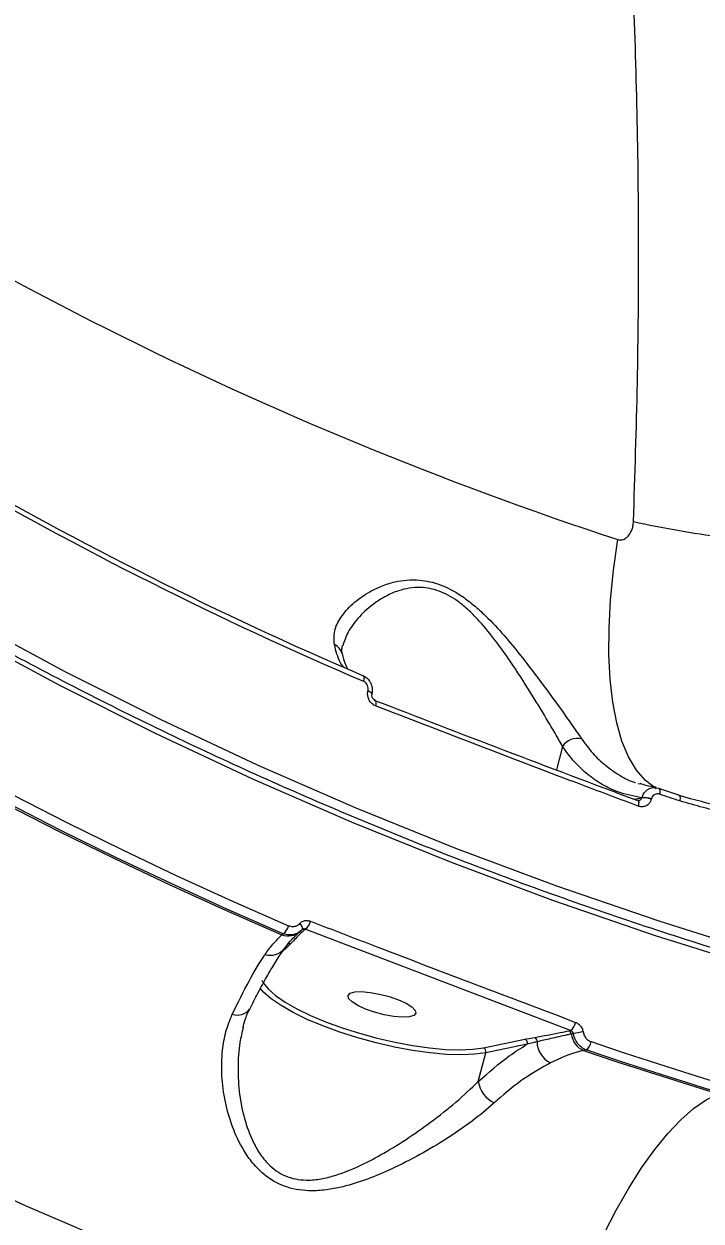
# Model space of a CAD drawing. Header units: millimetres. Extents: x -7151 to 6134, y -5040 to 5562.
# Drawn here: x -2254 to -2167.2, y -1043.1 to -889.5 of the extents above; entities that cross this region are included whole.
import ezdxf

# ---------------------------------------------------------------- set-up
doc = ezdxf.new("R2010")
doc.units = ezdxf.units.MM
for name, color, linetype in [('DIKOM_ОБЪЕКТ', 7, 'Continuous'), ('DIKOM_РАЗМЕР_ЗОНА', 7, 'Continuous'), ('DIKOM_РАЗМЕР_ОБЪЕКТА', 7, 'Continuous')]:
    doc.layers.add(name, color=color, linetype=linetype)
doc.styles.add('style1', font='arial.ttf', dxfattribs={"width": 0.8})
doc.dimstyles.new('1-50', dxfattribs={"dimtxt": 300, "dimasz": 200, "dimexe": 100, "dimexo": 0, "dimgap": 100, "dimtad": 1, "dimtxsty": 'style1', "dimcen": 200, "dimclrd": 7, "dimclre": 7, "dimclrt": 7, "dimadec": 1, "dimazin": 2, "dimtfac": 1, "dimtmove": 0, "dimatfit": 2, "dimfxl": 0, "dimlwd": 25, "dimlwe": 18, "dimarcsym": 0})

# ---------------------------------------------------------------- blocks, each defined once
blk = doc.blocks.new('*D0')
at = {"layer": 'Defpoints', "color": 0, "transparency": 16777216}
for p in [(4133.55, 168.74), (-4567.47, -1241.13), (4133.55, -4153.12)]:
    blk.add_point(p, dxfattribs=at)
at = {"layer": 'DIKOM_РАЗМЕР_ОБЪЕКТА', "color": 7, "lineweight": 18, "transparency": 16777216}
for p, q in [((4133.55, 168.74), (4133.55, -4253.12)), ((-4567.47, -1241.13), (-4567.47, -4253.12))]:
    blk.add_line(p, q, dxfattribs=at)
at = {"layer": 'DIKOM_РАЗМЕР_ОБЪЕКТА', "color": 7, "lineweight": 25, "transparency": 16777216}
blk.add_line((-4367.47, -4153.12), (3933.55, -4153.12), dxfattribs=at)
at = {"layer": 'DIKOM_РАЗМЕР_ОБЪЕКТА', "color": 7, "transparency": 16777216}
for points in [[(-4367.47, -4119.79), (-4367.47, -4186.45), (-4567.47, -4153.12)], [(3933.55, -4119.79), (3933.55, -4186.45), (4133.55, -4153.12)]]:
    blk.add_solid(points, dxfattribs=at)
at = {"layer": 'DIKOM_РАЗМЕР_ОБЪЕКТА', "color": 7, "transparency": 16777216, "insert": (150.61, -3899.95), "char_height": 300, "attachment_point": 5, "style": 'style1'}
blk.add_mtext('8700', dxfattribs=at)
blk = doc.blocks.new('*D3')
at = {"layer": 'Defpoints', "color": 0, "transparency": 16777216}
for p in [(6133.55, 253.24), (-5802.46, -2467.19), (6133.55, -4939.78)]:
    blk.add_point(p, dxfattribs=at)
at = {"layer": 'DIKOM_РАЗМЕР_ЗОНА', "color": 7, "lineweight": 18, "transparency": 16777216}
for p, q in [((6133.55, 253.24), (6133.55, -5039.78)), ((-5802.46, -2467.19), (-5802.46, -5039.78))]:
    blk.add_line(p, q, dxfattribs=at)
at = {"layer": 'DIKOM_РАЗМЕР_ЗОНА', "color": 7, "lineweight": 25, "transparency": 16777216}
blk.add_line((-5602.46, -4939.78), (5933.55, -4939.78), dxfattribs=at)
at = {"layer": 'DIKOM_РАЗМЕР_ЗОНА', "color": 7, "transparency": 16777216}
for points in [[(-5602.46, -4906.44), (-5602.46, -4973.11), (-5802.46, -4939.78)], [(5933.55, -4906.44), (5933.55, -4973.11), (6133.55, -4939.78)]]:
    blk.add_solid(points, dxfattribs=at)
at = {"layer": 'DIKOM_РАЗМЕР_ЗОНА', "color": 7, "transparency": 16777216, "insert": (186.61, -4686.61), "char_height": 300, "attachment_point": 5, "style": 'style1'}
blk.add_mtext('11950', dxfattribs=at)

msp = doc.modelspace()

# ---------------------------------------------------------------- linework, layer by layer
at = {"layer": 'DIKOM_ОБЪЕКТ', "color": 7, "linetype": 'Continuous', "lineweight": 15}
for p, q in [((-2213.199, -970.364), (-2213.213, -970.306)), ((-2209.89, -975.134), (-2209.884, -975.109)), ((-2184.923, -982.238), (-2185.708, -985.246)), ((-2175.226, -986.977), (-2174.971, -987.05)), ((-2175.778, -989.002), (-2174.759, -988.835)), ((-2174.759, -988.835), (-2174.753, -988.81)), ((-2173.545, -988.971), (-2173.551, -988.996)), ((-2172.92, -987.558), (-2172.626, -987.603)), ((-2172.626, -987.603), (-2172.59, -987.61)), ((-2170.007, -988.47), (-2172.59, -987.61)), ((-2218.566, -1005.948), (-2218.467, -1005.858)), ((-2217.938, -1005.687), (-2217.968, -1005.714)), ((-2183.905, -1018.679), (-2217.938, -1005.687)), ((-2220.934, -1006.403), (-2220.771, -1006.254)), ((-2218.671, -1006.048), (-2218.581, -1005.965)), ((-2220.344, -1008.073), (-2220.863, -1008.544)), ((-2219.844, -1007.57), (-2220.344, -1008.073)), ((-2189.749, -1019.796), (-2188.496, -1019.561)), ((-2184.098, -1018.719), (-2183.905, -1018.679)), ((-2195.062, -1020.891), (-2189.749, -1019.796)), ((-2189.463, -1020.436), (-2194.776, -1021.53)), ((-2181.894, -1021.163), (-2182.245, -1021.238)), ((-2195.737, -1025.216), (-2194.776, -1021.53))]:
    msp.add_line(p, q, dxfattribs=at)
at = {"layer": 'DIKOM_ОБЪЕКТ', "color": 7, "linetype": 'Continuous', "lineweight": 15, "flags": 128}
for points in [[(-2359.332, -894.268), (-2349.37, -903.397), (-2339.147, -912.252), (-2328.669, -920.829), (-2317.943, -929.12), (-2306.976, -937.121), (-2295.776, -944.827), (-2284.348, -952.233), (-2272.702, -959.333), (-2260.845, -966.123), (-2248.784, -972.599), (-2236.527, -978.755), (-2224.082, -984.59), (-2211.458, -990.097), (-2198.663, -995.275), (-2185.705, -1000.119), (-2172.593, -1004.626), (-2159.335, -1008.794), (-2145.94, -1012.619), (-2132.416, -1016.1), (-2118.773, -1019.233), (-2105.02, -1022.017)], [(-2105.233, -1023.961), (-2119.028, -1021.169), (-2132.712, -1018.026), (-2146.276, -1014.535), (-2159.712, -1010.699), (-2173.01, -1006.518), (-2186.162, -1001.997), (-2199.159, -997.139), (-2211.993, -991.946), (-2224.655, -986.421), (-2237.137, -980.569), (-2249.431, -974.394), (-2261.528, -967.899), (-2273.421, -961.088), (-2285.102, -953.967), (-2296.564, -946.539), (-2307.799, -938.81), (-2318.799, -930.784), (-2329.557, -922.468), (-2340.066, -913.865), (-2350.32, -904.983), (-2360.312, -895.827)], [(-2172.913, -987.651), (-2173.015, -987.592), (-2174.31, -986.606), (-2175.463, -985.262), (-2176.466, -983.571), (-2177.31, -981.546), (-2177.989, -979.203), (-2178.497, -976.56), (-2178.832, -973.638), (-2178.989, -970.459), (-2178.968, -967.048), (-2178.77, -963.432), (-2178.395, -959.639), (-2177.846, -955.698)], [(-2210.582, -973.124), (-2210.521, -973.141), (-2210.473, -973.185), (-2210.437, -973.252), (-2210.415, -973.343), (-2210.408, -973.454), (-2210.416, -973.582), (-2210.438, -973.724), (-2210.474, -973.875)], [(-2209.373, -975.557), (-2209.371, -975.517), (-2209.394, -975.457), (-2209.445, -975.393), (-2209.522, -975.327), (-2209.625, -975.261), (-2209.749, -975.195), (-2209.89, -975.134)], [(-2209.366, -975.53), (-2209.365, -975.492), (-2209.387, -975.432), (-2209.438, -975.368), (-2209.516, -975.302), (-2209.618, -975.236), (-2209.742, -975.17), (-2209.884, -975.109)], [(-2209.013, -976.276), (-2208.984, -976.292), (-2208.93, -976.35), (-2208.893, -976.44), (-2208.873, -976.558), (-2208.872, -976.699), (-2208.889, -976.86), (-2208.924, -977.034)], [(-2187.249, -1065.834), (-2200.787, -1061.559), (-2214.189, -1056.967), (-2227.447, -1052.059), (-2240.553, -1046.838), (-2253.502, -1041.308), (-2266.285, -1035.472), (-2278.896, -1029.332), (-2291.327, -1022.892), (-2303.573, -1016.156), (-2315.626, -1009.127), (-2327.479, -1001.809), (-2339.127, -994.207), (-2350.561, -986.323), (-2361.778, -978.163)], [(-2277.227, -978.125), (-2270.411, -982.017), (-2263.528, -985.808), (-2256.581, -989.498), (-2249.572, -993.086), (-2242.501, -996.571), (-2235.37, -999.953), (-2228.18, -1003.23), (-2220.934, -1006.403)], [(-2220.771, -1006.254), (-2227.981, -1003.095), (-2235.133, -999.833), (-2242.228, -996.467), (-2249.263, -992.999), (-2256.238, -989.43), (-2263.151, -985.759), (-2270, -981.988), (-2276.783, -978.117)], [(-2275.954, -977.156), (-2269.186, -981.018), (-2262.352, -984.781), (-2255.455, -988.443), (-2248.496, -992.005), (-2241.476, -995.465), (-2234.397, -998.823), (-2227.261, -1002.078), (-2220.067, -1005.23)], [(-2172.59, -987.61), (-2172.568, -987.619), (-2172.521, -987.662), (-2172.484, -987.73), (-2172.46, -987.822), (-2172.448, -987.935), (-2172.449, -988.065), (-2172.464, -988.21), (-2172.491, -988.364)], [(-2169.905, -989.226), (-2170.228, -989.119), (-2170.552, -989.012), (-2170.875, -988.904), (-2171.198, -988.797), (-2171.522, -988.689), (-2171.845, -988.581), (-2172.168, -988.473), (-2172.491, -988.364)], [(-2175.401, -989.145), (-2175.327, -989.132), (-2175.294, -989.139)], [(-2175.294, -989.139), (-2175.264, -989.155), (-2175.216, -989.211), (-2175.183, -989.299), (-2175.168, -989.415), (-2175.169, -989.556), (-2175.189, -989.716), (-2175.225, -989.889)], [(-2218.645, -1004.948), (-2218.543, -1005.073), (-2218.456, -1005.197), (-2218.387, -1005.317), (-2218.338, -1005.43), (-2218.309, -1005.532), (-2218.302, -1005.621), (-2218.318, -1005.693), (-2218.355, -1005.747)], [(-2194.776, -1021.53), (-2196.206, -1021.732), (-2197.898, -1021.803), (-2199.816, -1021.743), (-2201.919, -1021.552), (-2204.159, -1021.235), (-2206.488, -1020.8), (-2208.856, -1020.254), (-2211.209, -1019.611), (-2213.496, -1018.884), (-2215.669, -1018.09), (-2217.678, -1017.245), (-2219.48, -1016.369), (-2221.035, -1015.48), (-2222.31, -1014.598), (-2223.276, -1013.742), (-2223.706, -1013.238)], [(-2223.485, -1012.217), (-2223.316, -1012.552), (-2222.699, -1013.338), (-2221.762, -1014.168), (-2220.525, -1015.024), (-2219.017, -1015.886), (-2217.27, -1016.736), (-2215.322, -1017.555), (-2213.215, -1018.325), (-2210.997, -1019.03), (-2208.714, -1019.653), (-2206.419, -1020.182), (-2204.161, -1020.605), (-2201.988, -1020.912), (-2199.949, -1021.097), (-2198.089, -1021.155), (-2196.448, -1021.086), (-2195.062, -1020.891)], [(-2205.993, -1014.731), (-2205.001, -1015.185), (-2204.259, -1015.651), (-2203.829, -1016.09), (-2203.745, -1016.468), (-2204.013, -1016.754), (-2204.612, -1016.924), (-2205.494, -1016.964), (-2206.586, -1016.872), (-2207.801, -1016.656), (-2209.04, -1016.331), (-2210.203, -1015.925), (-2211.195, -1015.471), (-2211.936, -1015.005), (-2212.367, -1014.566), (-2212.451, -1014.188), (-2212.183, -1013.902), (-2211.584, -1013.732), (-2210.702, -1013.692), (-2209.61, -1013.783), (-2208.395, -1014), (-2207.156, -1014.325), (-2205.993, -1014.731)], [(-2182.245, -1021.238), (-2180.099, -1021.962), (-2177.949, -1022.677), (-2175.795, -1023.383), (-2173.638, -1024.08), (-2171.476, -1024.769), (-2169.312, -1025.448), (-2167.143, -1026.119), (-2164.971, -1026.781)], [(-2164.739, -1026.667), (-2166.896, -1026.01), (-2169.05, -1025.343), (-2171.2, -1024.669), (-2173.346, -1023.985), (-2175.488, -1023.292), (-2177.628, -1022.591), (-2179.763, -1021.881), (-2181.894, -1021.163)], [(-2181.277, -1020.106), (-2179.151, -1020.822), (-2177.02, -1021.531), (-2174.886, -1022.23), (-2172.748, -1022.921), (-2170.607, -1023.603), (-2168.461, -1024.277), (-2166.313, -1024.942), (-2164.16, -1025.598)], [(-2187.249, -1065.834), (-2186.254, -1062.159), (-2185.134, -1058.507), (-2183.9, -1054.913), (-2182.563, -1051.408), (-2181.136, -1048.024), (-2179.63, -1044.793), (-2178.06, -1041.744), (-2176.44, -1038.905), (-2174.786, -1036.301), (-2173.111, -1033.957), (-2171.432, -1031.893), (-2169.763, -1030.129), (-2168.12, -1028.681), (-2166.518, -1027.562), (-2164.971, -1026.781)]]:
    msp.add_lwpolyline(points, dxfattribs=at)
at = {"layer": 'DIKOM_ОБЪЕКТ', "color": 7, "linetype": 'Continuous', "lineweight": 15}
for centre, radius, start, end in [((-2028.137, -500.019), 479.642, 234.84405, 251.81244), ((-2016.705, -520.346), 492.54, 239.83675, 246.8197), ((-2016.436, -520.728), 492.942, 239.83706, 246.81935), ((-2149.55, -835.981), 120.298, 257.377, 262.89609), ((-2214.943, -970.791), 1.796, 15.66148, 65.42938), ((-2183.015, -983.448), 2.26, 76.87778, 147.61807), ((-2174.475, -991.308), 2.49, 68.23016, 96.55758), ((-2174.469, -991.287), 2.494, 68.24552, 96.53706), ((-2221.692, -1004.866), 1.665, 303.57441, 347.39326), ((-2218.114, -1006.159), 0.468, 71.82399, 131.91727), ((-2218.853, -1004.356), 1.616, 304.49212, 349.61904), ((-2220.129, -1004.204), 2.342, 249.88974, 311.89501), ((-2222.372, -1006.791), 2.235, 251.19856, 322.23419), ((-2219.988, -1008.036), 0.488, 72.86643, 109.24046), ((-2226.621, -1014.743), 1.958, 250.01909, 322.68689), ((-2184.932, -1017.323), 1.701, 307.11356, 349.63953), ((-2188.748, -1020.048), 0.549, 352.28873, 62.66703), ((-2184.327, -1019.197), 0.53, 6.76688, 64.40786), ((-2181.186, -1018.828), 2.633, 186.6917, 246.26467), ((-2180.717, -1031.417), 12.655, 97.12979, 102.83591), ((-2195.309, -1021.385), 0.552, 344.73718, 63.46495), ((-2189.994, -1020.289), 0.551, 344.60841, 63.52251), ((-2185.177, -1020.096), 3.028, 180.48486, 244.64028), ((-2182.91, -1019.861), 1.651, 307.96991, 351.49392), ((-2192.194, -1024.709), 3.579, 188.14269, 245.35958)]:
    msp.add_arc(centre, radius, start, end, dxfattribs=at)
for points, knots in [([(-2175.839, -953.371), (-2175.646, -947.422), (-2175.26, -935.522), (-2175.12, -918.046), (-2175.306, -900.887), (-2175.872, -883.531), (-2176.852, -866.129), (-2178.288, -848.807), (-2180.159, -832.028), (-2182.476, -815.878), (-2185.239, -800.436), (-2188.352, -786.2), (-2191.778, -773.166), (-2195.477, -761.303), (-2199.543, -750.278), (-2203.978, -740.169), (-2208.772, -731.039), (-2213.931, -722.915), (-2219.449, -715.894), (-2225.342, -709.967), (-2231.557, -705.428), (-2236.048, -702.813), (-2238.512, -702.072), (-2238.738, -702.004)], [0, 0, 0, 0, 0.045117, 0.090234, 0.1358002, 0.1813661, 0.2317386, 0.2821497, 0.3325215, 0.3843778, 0.4362773, 0.4881333, 0.5369208, 0.5857449, 0.6345319, 0.6847267, 0.7349623, 0.7851571, 0.8371672, 0.8891776, 0.9419351, 0.9946925, 1, 1, 1, 1]), ([(-2096.79, -889.227), (-2096.723, -893.158), (-2096.542, -903.75), (-2096.636, -921.509), (-2097.187, -942.573), (-2098.221, -964.321), (-2099.744, -986.695), (-2101.767, -1009.634), (-2104.245, -1032.632), (-2107.158, -1055.608), (-2110.478, -1078.484), (-2114.258, -1101.634), (-2118.507, -1124.986), (-2123.22, -1148.464), (-2128.292, -1171.549), (-2133.7, -1194.173), (-2139.409, -1216.276), (-2145.512, -1238.219), (-2152.007, -1259.916), (-2158.877, -1281.286), (-2165.974, -1301.856), (-2173.265, -1321.577), (-2180.72, -1340.414), (-2188.458, -1358.676), (-2196.466, -1376.273), (-2204.72, -1393.125), (-2213.039, -1408.861), (-2221.394, -1423.455), (-2229.754, -1436.904), (-2238.255, -1449.426), (-2246.872, -1460.937), (-2255.58, -1471.372), (-2263.82, -1480.113), (-2271.572, -1487.34), (-2278.833, -1493.242), (-2286.05, -1498.236), (-2293.202, -1502.294), (-2300.213, -1505.377), (-2307.05, -1507.473), (-2313.016, -1508.551), (-2316.679, -1508.685), (-2318.17, -1508.74)], [0, 0, 0, 0, 0.01565217, 0.04216806, 0.06870435, 0.09522024, 0.12250627, 0.14981457, 0.17710062, 0.20361654, 0.23015279, 0.25666864, 0.28395479, 0.31126307, 0.33854909, 0.36506487, 0.39160131, 0.41811719, 0.44540319, 0.47271148, 0.49999753, 0.52651345, 0.55304979, 0.57956557, 0.60685168, 0.6341599, 0.66144592, 0.68796165, 0.71449805, 0.74101389, 0.76829977, 0.7956082, 0.82289433, 0.84597227, 0.86907741, 0.89218251, 0.91550656, 0.93883046, 0.96156383, 0.98434875, 1, 1, 1, 1]), ([(-2105.395, -1023.147), (-2107.603, -1022.721), (-2114.007, -1021.486), (-2124.543, -1019.219), (-2136.966, -1016.251), (-2149.286, -1012.991), (-2161.498, -1009.445), (-2173.595, -1005.614), (-2185.57, -1001.5), (-2197.417, -997.107), (-2209.13, -992.435), (-2220.702, -987.488), (-2232.127, -982.268), (-2243.398, -976.778), (-2254.509, -971.022), (-2265.455, -965.001), (-2276.23, -958.72), (-2286.827, -952.182), (-2297.24, -945.39), (-2307.465, -938.349), (-2317.496, -931.062), (-2327.326, -923.532), (-2336.952, -915.765), (-2346.365, -907.762), (-2354.088, -900.866), (-2358.642, -896.608), (-2360.192, -895.158)], [0, 0, 0, 0, 0.02281973, 0.06621487, 0.10961058, 0.15300647, 0.19640306, 0.2398002, 0.2831976, 0.32659468, 0.36999348, 0.41339078, 0.4567891, 0.50018719, 0.54358662, 0.58698546, 0.63038524, 0.67378451, 0.71718401, 0.76058532, 0.80398519, 0.84738557, 0.89078649, 0.93418798, 0.97758904, 1, 1, 1, 1]), ([(-2177.846, -955.698), (-2177.755, -955.719), (-2177.562, -955.764), (-2177.193, -955.712), (-2176.792, -955.517), (-2176.3, -955.042), (-2176.028, -954.477), (-2175.877, -953.856), (-2175.854, -953.564), (-2175.839, -953.371)], [0, 0, 0, 0, 0.076671, 0.1605077, 0.3173861, 0.4660709, 0.7624632, 0.8428309, 1, 1, 1, 1]), ([(-2115.229, -956.344), (-2115.63, -958.365), (-2116.432, -962.405), (-2118.676, -968.092), (-2121.634, -973.372), (-2125.325, -978.133), (-2129.66, -982.287), (-2134.555, -985.751), (-2139.915, -988.462), (-2145.642, -990.364), (-2151.616, -991.421), (-2157.724, -991.595), (-2163.875, -990.957), (-2167.894, -989.803), (-2169.905, -989.226)], [0, 0, 0, 0, 0.0836191, 0.1671659, 0.2504176, 0.3338557, 0.4173055, 0.5004882, 0.5837384, 0.6671405, 0.7504576, 0.8334013, 0.9166309, 1, 1, 1, 1]), ([(-2214.196, -969.157), (-2214.234, -968.578), (-2214.31, -967.418), (-2213.451, -965.657), (-2211.955, -963.918), (-2210.076, -962.564), (-2208.171, -961.633), (-2206.572, -961.116), (-2204.922, -960.847), (-2203.009, -960.834), (-2200.62, -961.355), (-2198.239, -962.615), (-2196.327, -964.066), (-2194.433, -965.794), (-2192.38, -968.01), (-2189.898, -971.05), (-2187.343, -974.413), (-2185.186, -977.409), (-2183.578, -979.673), (-2182.86, -980.723), (-2182.502, -981.247)], [0, 0, 0, 0, 0.0727761, 0.1456232, 0.2220845, 0.2985174, 0.3409298, 0.3832941, 0.4164801, 0.4496117, 0.4986452, 0.5477894, 0.580846, 0.6139666, 0.67108, 0.728317, 0.8132046, 0.8980754, 0.9490475, 1, 1, 1, 1]), ([(-2184.923, -982.238), (-2185.232, -981.69), (-2185.853, -980.586), (-2187.234, -978.256), (-2189.102, -975.193), (-2191.287, -971.791), (-2193.457, -968.718), (-2195.23, -966.509), (-2196.909, -964.783), (-2198.587, -963.372), (-2200.737, -962.167), (-2202.902, -961.765), (-2204.631, -961.894), (-2206.136, -962.278), (-2207.601, -962.924), (-2209.357, -964.021), (-2211.084, -965.586), (-2212.513, -967.478), (-2212.937, -968.743), (-2213.132, -969.327)], [0, 0, 0, 0, 0.05609378, 0.11291715, 0.20572715, 0.30096276, 0.36256251, 0.42535642, 0.45977156, 0.49503369, 0.54541985, 0.59572877, 0.63018659, 0.66564928, 0.71130257, 0.75762905, 0.84121377, 0.92663138, 1, 1, 1, 1]), ([(-2056.456, -968.823), (-2056.8, -974.624), (-2057.488, -986.232), (-2058.928, -1004.014), (-2060.664, -1022.011), (-2062.749, -1040.451), (-2065.19, -1059.3), (-2067.998, -1078.523), (-2071.129, -1097.811), (-2074.693, -1117.752), (-2078.728, -1138.314), (-2083.265, -1159.441), (-2088.157, -1180.426), (-2093.384, -1201.167), (-2098.921, -1221.569), (-2104.749, -1241.541), (-2110.863, -1261.043), (-2117.247, -1280.051), (-2123.887, -1298.533), (-2130.751, -1316.402), (-2137.807, -1333.574), (-2145.032, -1349.975), (-2152.415, -1365.564), (-2159.941, -1380.331), (-2167.592, -1394.252), (-2175.331, -1407.261), (-2183.125, -1419.298), (-2191.094, -1430.517), (-2199.222, -1440.815), (-2207.485, -1450.118), (-2215.72, -1458.219), (-2223.892, -1465.041), (-2231.988, -1470.689), (-2237.274, -1473.352), (-2239.916, -1474.684)], [0, 0, 0, 0, 0.0277667, 0.0555662, 0.083366, 0.1111324, 0.1400374, 0.1689802, 0.1979227, 0.2268277, 0.2586375, 0.2905482, 0.3225101, 0.3544719, 0.386382, 0.4181913, 0.4498954, 0.4817001, 0.5135556, 0.545411, 0.5772152, 0.6089191, 0.6405475, 0.672276, 0.7040551, 0.7358344, 0.7675626, 0.7991909, 0.832594, 0.8660266, 0.8994295, 0.9329432, 0.9664865, 1, 1, 1, 1]), ([(-2213.01, -972.06), (-2213.167, -971.861), (-2213.68, -971.21), (-2213.984, -969.999), (-2214.196, -969.157)], [0, 0, 0, 0, 0.3055565, 1, 1, 1, 1]), ([(-2213.189, -970.362), (-2213.222, -970.197), (-2213.288, -969.864), (-2213.192, -969.483), (-2213.143, -969.289)], [0, 0, 0, 0, 0.4929042, 1, 1, 1, 1]), ([(-2212.466, -972.299), (-2212.529, -972.194), (-2212.702, -971.909), (-2212.961, -971.233), (-2213.11, -970.557), (-2213.168, -970.294)], [0, 0, 0, 0, 0.2612119, 0.7127928, 1, 1, 1, 1]), ([(-2210.582, -973.124), (-2210.426, -973.204), (-2210.077, -973.382), (-2209.717, -973.786), (-2209.448, -974.289), (-2209.308, -974.847), (-2209.337, -975.321), (-2209.399, -975.558), (-2209.407, -975.59)], [0, 0, 0, 0, 0.180467, 0.4029718, 0.5310088, 0.7496288, 0.966402, 1, 1, 1, 1]), ([(-2209.884, -975.109), (-2209.88, -975.093), (-2209.852, -974.975), (-2209.842, -974.739), (-2209.914, -974.459), (-2210.05, -974.207), (-2210.228, -974.004), (-2210.398, -973.915), (-2210.474, -973.875)], [0, 0, 0, 0, 0.0339781, 0.2522459, 0.4705693, 0.5979132, 0.8192896, 1, 1, 1, 1]), ([(-2208.924, -977.034), (-2209.07, -976.96), (-2209.36, -976.813), (-2209.697, -976.414), (-2209.903, -975.941), (-2209.957, -975.492), (-2209.909, -975.234), (-2209.89, -975.134)], [0, 0, 0, 0, 0.218331, 0.4367974, 0.6530093, 0.8657443, 1, 1, 1, 1]), ([(-2209.014, -976.274), (-2209.022, -976.271), (-2209.063, -976.259), (-2209.154, -976.199), (-2209.264, -976.08), (-2209.346, -975.93), (-2209.388, -975.772), (-2209.392, -975.639), (-2209.376, -975.581), (-2209.37, -975.558)], [0, 0, 0, 0, 0.0452662, 0.242025, 0.412209, 0.5813087, 0.7404515, 0.8974641, 1, 1, 1, 1]), ([(-2209.373, -975.555), (-2209.371, -975.55), (-2209.369, -975.541), (-2209.367, -975.533), (-2209.367, -975.53)], [0, 0, 0, 0, 0.70201092, 1, 1, 1, 1]), ([(-2209.132, -976.277), (-2203.548, -978.435), (-2192.379, -982.75), (-2181.061, -987.013), (-2175.401, -989.145)], [0, 0, 0, 0, 0.49991581, 1, 1, 1, 1]), ([(-2175.225, -989.889), (-2175.81, -989.669), (-2178.739, -988.569), (-2190.044, -984.309), (-2200.64, -980.226), (-2208.924, -977.034)], [0, 0, 0, 0, 0.0517041, 0.2585517, 1, 1, 1, 1]), ([(-2182.502, -981.247), (-2182.034, -981.885), (-2181.098, -983.16), (-2179.456, -984.722), (-2177.621, -985.96), (-2176.309, -986.67), (-2175.576, -986.876), (-2175.562, -986.88)], [0, 0, 0, 0, 0.2451579, 0.4903215, 0.7426721, 0.9950279, 1, 1, 1, 1]), ([(-2174.753, -988.81), (-2175.801, -988.607), (-2177.587, -988.262), (-2179.86, -987.168), (-2181.724, -985.889), (-2183.439, -984.277), (-2184.428, -982.918), (-2184.923, -982.238)], [0, 0, 0, 0, 0.2590573, 0.4416196, 0.6241974, 0.8120956, 1, 1, 1, 1]), ([(-2172.906, -987.468), (-2173.347, -987.414), (-2174.066, -987.325), (-2174.716, -987.083), (-2174.968, -986.989)], [0, 0, 0, 0, 0.6125457, 1, 1, 1, 1]), ([(-2174.753, -988.81), (-2174.681, -988.624), (-2174.528, -988.233), (-2174.153, -987.849), (-2173.706, -987.595), (-2173.301, -987.479), (-2173.015, -987.538), (-2172.92, -987.558)], [0, 0, 0, 0, 0.2300687, 0.4840791, 0.6340882, 0.8781793, 1, 1, 1, 1]), ([(-2173.551, -988.996), (-2173.58, -989.092), (-2173.656, -989.34), (-2173.905, -989.673), (-2174.293, -989.919), (-2174.758, -990.013), (-2175.069, -989.93), (-2175.225, -989.889)], [0, 0, 0, 0, 0.1342982, 0.3469912, 0.5632158, 0.7816792, 1, 1, 1, 1]), ([(-2175.132, -989.155), (-2175.098, -989.15), (-2175.007, -989.139), (-2174.882, -989.06), (-2174.79, -988.949), (-2174.768, -988.867), (-2174.759, -988.835)], [0, 0, 0, 0, 0.1875185, 0.5054734, 0.8089998, 1, 1, 1, 1]), ([(-2172.491, -988.364), (-2172.493, -988.364), (-2172.592, -988.333), (-2172.794, -988.299), (-2173.047, -988.357), (-2173.269, -988.487), (-2173.449, -988.681), (-2173.514, -988.877), (-2173.545, -988.971)], [0, 0, 0, 0, 0.00457247, 0.21980309, 0.43556027, 0.56834968, 0.79382721, 1, 1, 1, 1]), ([(-2170.042, -988.464), (-2170, -988.468), (-2169.956, -988.473), (-2169.934, -988.53), (-2169.933, -988.534)], [0, 0, 0, 0, 0.9346229, 1, 1, 1, 1]), ([(-2169.933, -988.534), (-2169.911, -988.578), (-2169.865, -988.67), (-2169.855, -988.917), (-2169.888, -989.123), (-2169.905, -989.226)], [0, 0, 0, 0, 0.3176143, 0.6589035, 1, 1, 1, 1]), ([(-2158.659, -990.635), (-2160.546, -990.469), (-2164.335, -990.136), (-2168.06, -989.07), (-2169.928, -988.535)], [0, 0, 0, 0, 0.4982891, 1, 1, 1, 1]), ([(-2175.132, -989.157), (-2175.162, -989.164), (-2175.203, -989.173), (-2175.274, -989.142), (-2175.293, -989.134)], [0, 0, 0, 0, 0.7350035, 1, 1, 1, 1]), ([(-2218.355, -1005.747), (-2218.405, -1005.797), (-2218.643, -1006.035), (-2219.173, -1006.337), (-2219.977, -1006.48), (-2220.507, -1006.329), (-2220.771, -1006.254)], [0, 0, 0, 0, 0.0814045, 0.3857207, 0.6937794, 1, 1, 1, 1]), ([(-2220.067, -1005.23), (-2219.913, -1005.278), (-2219.603, -1005.375), (-2219.13, -1005.297), (-2218.816, -1005.12), (-2218.674, -1004.978), (-2218.645, -1004.948)], [0, 0, 0, 0, 0.3076651, 0.6158159, 0.9191954, 1, 1, 1, 1]), ([(-2217.968, -1005.714), (-2218.431, -1006.147), (-2219.085, -1006.756), (-2219.673, -1007.386), (-2219.844, -1007.57)], [0, 0, 0, 0, 0.7088328, 1, 1, 1, 1]), ([(-2218.645, -1004.948), (-2218.626, -1004.929), (-2218.497, -1004.796), (-2218.202, -1004.614), (-2217.732, -1004.518), (-2217.42, -1004.604), (-2217.264, -1004.647)], [0, 0, 0, 0, 0.0523485, 0.3649696, 0.6827843, 1, 1, 1, 1]), ([(-2218.333, -1005.727), (-2218.335, -1005.728), (-2218.343, -1005.733), (-2218.35, -1005.741), (-2218.355, -1005.747)], [0, 0, 0, 0, 0.1768969, 1, 1, 1, 1]), ([(-2217.938, -1005.687), (-2217.983, -1005.668), (-2218.072, -1005.63), (-2218.214, -1005.641), (-2218.295, -1005.699), (-2218.333, -1005.727)], [0, 0, 0, 0, 0.3551983, 0.6955825, 1, 1, 1, 1]), ([(-2217.264, -1004.647), (-2216.687, -1004.87), (-2213.806, -1005.985), (-2202.532, -1010.333), (-2191.729, -1014.422), (-2183.258, -1017.629)], [0, 0, 0, 0, 0.0512175, 0.2561226, 1, 1, 1, 1]), ([(-2223.092, -1008.907), (-2222.757, -1008.458), (-2222.085, -1007.557), (-2221.351, -1006.819), (-2221.002, -1006.471), (-2220.934, -1006.403)], [0, 0, 0, 0, 0.4439026, 0.8911205, 1, 1, 1, 1]), ([(-2220.596, -1008.168), (-2220.369, -1007.858), (-2219.82, -1007.111), (-2219.198, -1006.535), (-2218.833, -1006.197)], [0, 0, 0, 0, 0.4136745, 1, 1, 1, 1]), ([(-2227.29, -1016.584), (-2226.56, -1015.104), (-2225.079, -1012.101), (-2223.756, -1009.882), (-2223.096, -1008.913), (-2223.092, -1008.907)], [0, 0, 0, 0, 0.49139115, 0.99706044, 1, 1, 1, 1]), ([(-2225.056, -1015.933), (-2224.705, -1015.234), (-2223.96, -1013.748), (-2222.868, -1011.755), (-2221.794, -1009.95), (-2221.039, -1008.765), (-2220.675, -1008.274), (-2220.616, -1008.196)], [0, 0, 0, 0, 0.2191364, 0.4653506, 0.7106988, 0.9537495, 1, 1, 1, 1]), ([(-2193.686, -1027.963), (-2194.603, -1028.747), (-2196.472, -1030.348), (-2198.886, -1031.974), (-2201.283, -1033.484), (-2203.661, -1034.873), (-2207.04, -1036.571), (-2210.345, -1037.929), (-2213.1, -1038.766), (-2215.51, -1039.189), (-2217.916, -1039.307), (-2220.679, -1038.818), (-2223.06, -1037.4), (-2224.714, -1035.704), (-2226.126, -1033.677), (-2227.358, -1031.02), (-2228.268, -1027.785), (-2228.705, -1024.454), (-2228.63, -1021.426), (-2228.174, -1018.761), (-2227.586, -1017.314), (-2227.29, -1016.584)], [0, 0, 0, 0, 0.0713162, 0.1455346, 0.1511422, 0.2166811, 0.2835491, 0.3372073, 0.3918194, 0.4251622, 0.4591141, 0.5134524, 0.5679408, 0.6040756, 0.6411285, 0.7022442, 0.7649131, 0.8302397, 0.8968711, 0.9479881, 1, 1, 1, 1]), ([(-2225.923, -1018.277), (-2225.764, -1017.687), (-2225.54, -1016.85), (-2225.155, -1016.151), (-2225.042, -1015.946)], [0, 0, 0, 0, 0.7056735, 1, 1, 1, 1]), ([(-2183.258, -1017.629), (-2183.211, -1017.648), (-2183.019, -1017.728), (-2182.713, -1017.958), (-2182.411, -1018.368), (-2182.329, -1018.696), (-2182.288, -1018.86)], [0, 0, 0, 0, 0.0963308, 0.3986482, 0.6990848, 1, 1, 1, 1]), ([(-2225.89, -1018.277), (-2226.044, -1018.915), (-2226.445, -1020.567), (-2226.627, -1023.463), (-2226.437, -1026.757), (-2225.802, -1030.003), (-2224.866, -1032.622), (-2223.702, -1034.647), (-2222.336, -1036.285), (-2220.254, -1037.633), (-2217.803, -1037.964), (-2215.675, -1037.703), (-2213.519, -1037.131), (-2211.026, -1036.117), (-2208.051, -1034.562), (-2204.96, -1032.656), (-2201.714, -1030.374), (-2198.5, -1027.861), (-2196.668, -1026.108), (-2195.737, -1025.216)], [0, 0, 0, 0, 0.0449868, 0.1164962, 0.1892888, 0.2549217, 0.3218769, 0.3590303, 0.3971071, 0.4511983, 0.5052193, 0.5393834, 0.5744148, 0.6316662, 0.6900682, 0.7617439, 0.8346548, 0.9159609, 1, 1, 1, 1]), ([(-2188.496, -1019.561), (-2187.403, -1019.361), (-2185.916, -1019.09), (-2184.478, -1018.797), (-2184.098, -1018.719)], [0, 0, 0, 0, 0.7352917, 1, 1, 1, 1]), ([(-2183.8, -1019.135), (-2183.976, -1019.171), (-2184.856, -1019.355), (-2186.305, -1019.677), (-2187.621, -1019.985), (-2188.204, -1020.122)], [0, 0, 0, 0, 0.1223107, 0.6114251, 1, 1, 1, 1]), ([(-2183.528, -1019.078), (-2183.545, -1019.024), (-2183.577, -1018.914), (-2183.696, -1018.782), (-2183.813, -1018.71), (-2183.887, -1018.685), (-2183.905, -1018.679)], [0, 0, 0, 0, 0.2930207, 0.5922503, 0.9003225, 1, 1, 1, 1]), ([(-2183.528, -1019.078), (-2183.551, -1019.083), (-2183.642, -1019.102), (-2183.732, -1019.121), (-2183.8, -1019.135)], [0, 0, 0, 0, 0.2502437, 1, 1, 1, 1]), ([(-2181.894, -1021.163), (-2181.992, -1021.123), (-2182.329, -1020.986), (-2182.841, -1020.583), (-2183.329, -1019.897), (-2183.462, -1019.352), (-2183.528, -1019.078)], [0, 0, 0, 0, 0.1209962, 0.4144923, 0.7069761, 1, 1, 1, 1]), ([(-2182.288, -1018.86), (-2182.247, -1019.024), (-2182.165, -1019.352), (-2181.863, -1019.762), (-2181.546, -1020.001), (-2181.338, -1020.082), (-2181.277, -1020.106)], [0, 0, 0, 0, 0.29271885, 0.58515046, 0.87886026, 1, 1, 1, 1]), ([(-2195.737, -1025.216), (-2194.412, -1024.049), (-2192.307, -1022.196), (-2190.231, -1020.911), (-2189.463, -1020.436)], [0, 0, 0, 0, 0.6298972, 1, 1, 1, 1]), ([(-2188.204, -1020.122), (-2188.39, -1020.165), (-2188.815, -1020.265), (-2189.229, -1020.374), (-2189.463, -1020.436)], [0, 0, 0, 0, 0.4352499, 1, 1, 1, 1]), ([(-2182.245, -1021.238), (-2182.409, -1021.273), (-2183.797, -1021.576), (-2185.219, -1022.243), (-2186.473, -1022.832)], [0, 0, 0, 0, 0.1178605, 1, 1, 1, 1]), ([(-2186.473, -1022.832), (-2187.613, -1023.468), (-2189.717, -1024.643), (-2192.148, -1026.573), (-2193.407, -1027.711), (-2193.686, -1027.963)], [0, 0, 0, 0, 0.4786799, 0.8843702, 1, 1, 1, 1]), ([(-2311.128, -1507.362), (-2310.566, -1507.283), (-2307.434, -1506.847), (-2301.552, -1504.809), (-2293.426, -1501.164), (-2285.072, -1496.076), (-2276.531, -1489.669), (-2267.988, -1482.045), (-2259.474, -1473.272), (-2251.015, -1463.423), (-2242.475, -1452.34), (-2233.879, -1440.007), (-2225.258, -1426.439), (-2216.901, -1412.103), (-2208.827, -1397.116), (-2201.053, -1381.597), (-2193.352, -1365.117), (-2185.753, -1347.689), (-2178.282, -1329.349), (-2171.007, -1310.24), (-2163.951, -1290.406), (-2157.138, -1269.907), (-2150.55, -1248.669), (-2144.22, -1226.733), (-2138.175, -1204.162), (-2132.55, -1181.452), (-2127.355, -1158.685), (-2122.587, -1135.941), (-2118.172, -1112.849), (-2114.136, -1089.476), (-2110.513, -1065.903), (-2107.537, -1044.03), (-2105.94, -1030.115), (-2105.233, -1023.961)], [0, 0, 0, 0, 0.00722693, 0.04030753, 0.07336253, 0.10737716, 0.14141993, 0.17543507, 0.20848991, 0.24157019, 0.27462496, 0.30864003, 0.34268287, 0.37669758, 0.40856269, 0.44044991, 0.47231458, 0.50503622, 0.53778258, 0.57050426, 0.60355925, 0.63663937, 0.66969462, 0.7037095, 0.73775229, 0.77176746, 0.80482227, 0.83790277, 0.87095767, 0.90497265, 0.93901556, 0.97303055, 1, 1, 1, 1])]:
    msp.add_open_spline(points, degree=3, knots=knots, dxfattribs=at)

# ---------------------------------------------------------------- dimensions: what is measured, and where the dimension line sits
at = {"layer": 'DIKOM_РАЗМЕР_ЗОНА'}
dim = msp.add_linear_dim(base=(6133.546, -4939.778), p1=(-5802.455, -2467.185), p2=(6133.546, 253.243), text='11950', dimstyle='1-50', dxfattribs=at)
dim.commit()
dim.dimension.update_dxf_attribs({"geometry": '*D3', "text_midpoint": (186.606, -4939.778), "dimtype": 160})
at = {"layer": 'DIKOM_РАЗМЕР_ОБЪЕКТА'}
dim = msp.add_linear_dim(base=(4133.546, -4153.121), p1=(-4567.472, -1241.128), p2=(4133.546, 168.743), text='8700', dimstyle='1-50', dxfattribs=at)
dim.commit()
dim.dimension.update_dxf_attribs({"geometry": '*D0', "text_midpoint": (150.606, -4153.121), "dimtype": 160})

doc.saveas('drawing.dxf')
